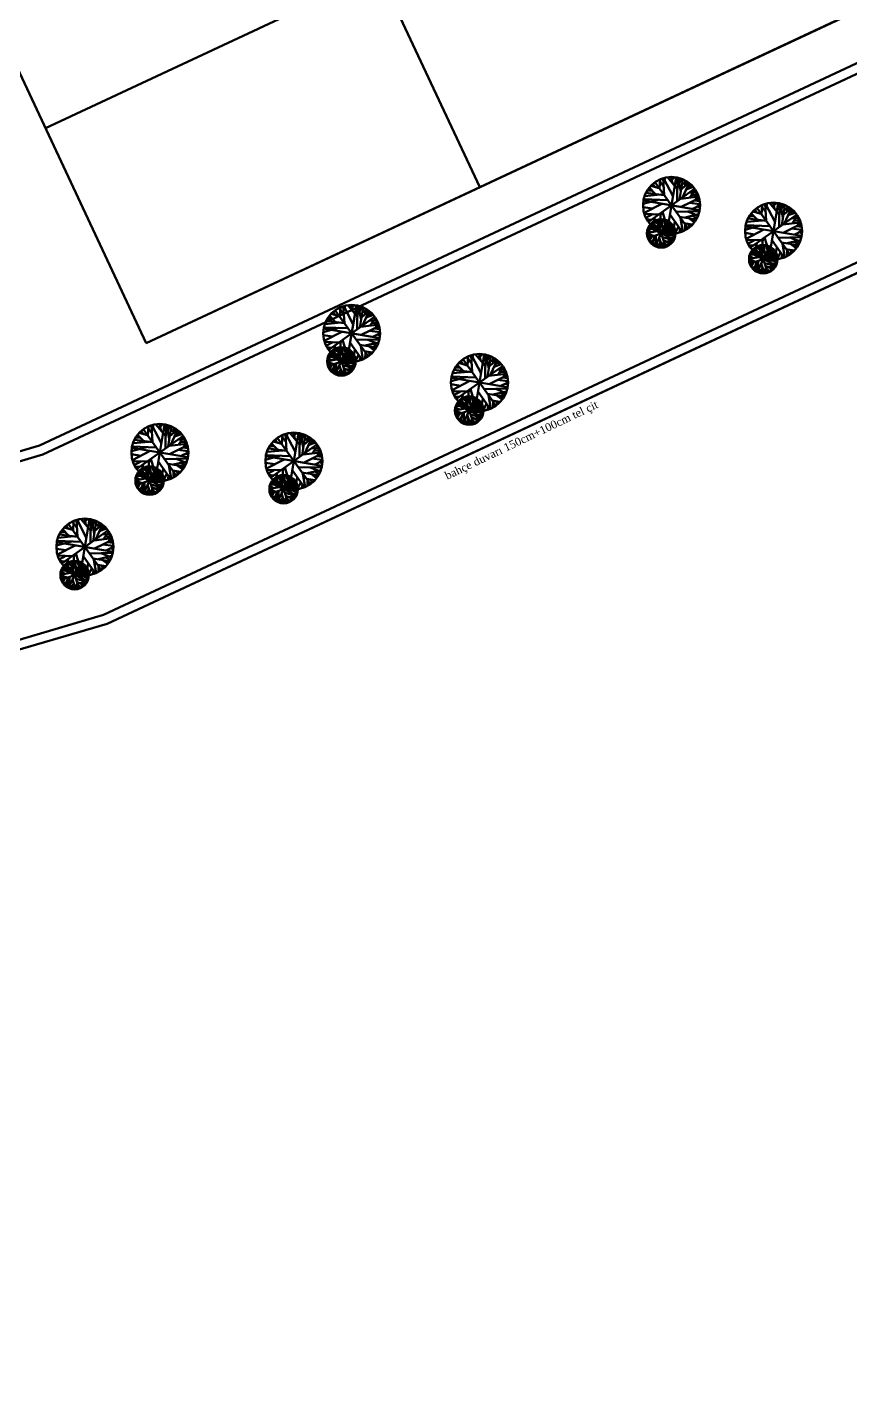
# Model space of a CAD drawing. Header units: millimetres. Extents: x 2046 to 14753, y 2361 to 29276.
# Drawn here: x 7225 to 7658, y 26525 to 27235 of the extents above; entities that cross this region are included whole.
import ezdxf

# ---------------------------------------------------------------- set-up
doc = ezdxf.new("R2010")
doc.units = ezdxf.units.MM
doc.layers.add('A.O. DUVAR', color=7, linetype='Continuous', lineweight=50)
doc.styles.add('A.O. MALZEME', font='times.ttf', dxfattribs={"height": 10})

msp = doc.modelspace()

# ---------------------------------------------------------------- linework, layer by layer
at = {"layer": 'A.O. DUVAR'}
for p, q in [((7231.272, 27014.647), (8860.199, 27777.041)), ((7233.049, 27009.959), (8861.574, 27772.164)), ((8886.334, 27684.383), (7265.051, 26925.567)), ((7266.829, 26920.878), (8887.71, 27679.506)), ((8887.71, 27679.506), (7266.829, 26920.878)), ((7263.659, 27576.779), (7462.933, 27150.676)), ((7263.659, 27576.779), (7462.933, 27150.676)), ((7287.452, 27068.545), (7075.501, 27521.398)), ((7234.464, 27181.758), (7959.03, 27520.88)), ((7287.452, 27068.545), (8012.018, 27407.666)), ((7462.933, 27150.676), (7649.735, 27238.105)), ((7554.93, 27150.892), (7554.025, 27152.417)), ((7555.196, 27153.222), (7572.439, 27129.048)), ((7559.689, 27151.069), (7557.101, 27154.533)), ((7557.562, 27149.823), (7557.904, 27154.799)), ((7559.995, 27146.498), (7559.432, 27155.401)), ((7559.556, 27153.207), (7560.409, 27155.638)), ((7564.614, 27145.84), (7559.668, 27155.476)), ((7561.342, 27126.344), (7566.292, 27155.927)), ((7566.841, 27149.815), (7561.751, 27155.929)), ((7564.274, 27152.875), (7563.639, 27156.013)), ((7563.937, 27154.591), (7565.326, 27155.96)), ((7566.716, 27143.2), (7566.898, 27155.754)), ((7568.757, 27148.464), (7567.236, 27155.64)), ((7567.564, 27153.869), (7568.553, 27155.248)), ((7567.871, 27152.502), (7569.065, 27155.105)), ((7568.092, 27144.228), (7569.809, 27154.752)), ((7568.924, 27149.466), (7572.825, 27153.046)), ((7569.38, 27152.192), (7572.23, 27153.489)), ((7569.565, 27145.297), (7573.033, 27152.954)), ((7570.999, 27151.464), (7571.046, 27154.145)), ((7462.933, 27150.676), (7287.452, 27068.545)), ((7558.076, 27146.762), (7549.693, 27145.992)), ((7559.952, 27146.506), (7550.391, 27147.762)), ((7553.491, 27148.96), (7551.029, 27148.914)), ((7551.73, 27132.514), (7575.904, 27149.757)), ((7555.159, 27147.193), (7552.09, 27150.452)), ((7557.348, 27150.145), (7552.961, 27151.393)), ((7578.066, 27145.705), (7568.635, 27144.538)), ((7578.302, 27144.98), (7568.814, 27140.275)), ((7571.463, 27149.441), (7575.261, 27150.808)), ((7572.105, 27150.878), (7574.384, 27151.698)), ((7573.15, 27147.787), (7577.143, 27147.919)), ((7573.608, 27145.193), (7576.349, 27149.31)), ((7574.616, 27146.683), (7577.763, 27146.557)), ((7576.02, 27147.878), (7576.87, 27148.422)), ((7576.255, 27143.949), (7577.282, 27145.551)), ((7576.529, 27146.649), (7577.406, 27147.36)), ((7556.854, 27143.992), (7548.864, 27141.84)), ((7553.768, 27139.418), (7548.898, 27140.176)), ((7578.609, 27138.66), (7549.026, 27143.61)), ((7561.904, 27143.777), (7549.23, 27144.296)), ((7549.369, 27137.123), (7558.649, 27141.919)), ((7562.667, 27126.203), (7559.054, 27137.675)), ((7578.425, 27137.981), (7566.281, 27137.667)), ((7577.754, 27135.576), (7572.37, 27137.793)), ((7578.745, 27141.759), (7573.291, 27142.5)), ((7574.987, 27139.299), (7578.782, 27141.181)), ((7578.649, 27143.32), (7575.722, 27143.695)), ((7578.741, 27139.872), (7577.47, 27140.543)), ((7577.554, 27143.446), (7578.407, 27144.276)), ((7611.028, 27136.571), (7606.641, 27137.82)), ((7608.61, 27137.319), (7607.705, 27138.843)), ((7608.875, 27139.648), (7626.119, 27115.475)), ((7613.369, 27137.495), (7610.781, 27140.96)), ((7611.242, 27136.249), (7611.584, 27141.226)), ((7613.675, 27132.925), (7613.112, 27141.828)), ((7613.236, 27139.634), (7614.089, 27142.065)), ((7618.294, 27132.267), (7613.348, 27141.903)), ((7615.022, 27112.77), (7619.972, 27142.353)), ((7620.521, 27136.241), (7615.431, 27142.355)), ((7617.954, 27139.302), (7617.319, 27142.44)), ((7617.617, 27141.017), (7619.006, 27142.386)), ((7620.396, 27129.627), (7620.578, 27142.18)), ((7622.437, 27134.891), (7620.916, 27142.067)), ((7621.244, 27140.296), (7622.233, 27141.675)), ((7621.551, 27138.929), (7622.745, 27141.532)), ((7621.772, 27130.655), (7623.489, 27141.179)), ((7622.604, 27135.893), (7626.505, 27139.473)), ((7623.06, 27138.619), (7625.91, 27139.915)), ((7623.245, 27131.724), (7626.713, 27139.381)), ((7624.679, 27137.891), (7624.726, 27140.571)), ((7625.785, 27137.305), (7628.064, 27138.125)), ((7557.091, 27136.345), (7549.545, 27136.578)), ((7553.848, 27136.43), (7550.314, 27134.505)), ((7553.138, 27133.517), (7550.776, 27133.798)), ((7556.456, 27129.846), (7552.326, 27130.66)), ((7557.32, 27129.458), (7552.911, 27131.41)), ((7554.39, 27131.935), (7552.986, 27130.74)), ((7554.567, 27131.547), (7553.38, 27131.872)), ((7553.915, 27129.898), (7555.101, 27134.848)), ((7555.118, 27130.464), (7554.106, 27132.461)), ((7556.585, 27131.571), (7554.657, 27132.789)), ((7555.14, 27119.591), (7561.691, 27133.081)), ((7557.642, 27131.105), (7555.295, 27128.809)), ((7555.53, 27132.271), (7555.312, 27133.13)), ((7555.987, 27133.35), (7560.844, 27119.321)), ((7556.642, 27131.386), (7557.508, 27133.725)), ((7557.838, 27131.683), (7557.086, 27133.71)), ((7557.339, 27129.448), (7558.327, 27133.798)), ((7558.161, 27137.139), (7557.412, 27127.597)), ((7557.847, 27133.13), (7560.019, 27126.646)), ((7558.076, 27132.728), (7558.829, 27133.773)), ((7559.462, 27128.48), (7558.45, 27133.8)), ((7561.091, 27130.072), (7559.513, 27133.723)), ((7560.097, 27126.917), (7561.957, 27132.913)), ((7560.292, 27131.902), (7560.431, 27133.497)), ((7560.373, 27132.773), (7561.232, 27133.233)), ((7560.903, 27127.216), (7563.212, 27132.021)), ((7561.76, 27127.521), (7564.504, 27130.703)), ((7561.82, 27129.154), (7562.103, 27132.81)), ((7561.965, 27131.216), (7562.905, 27132.295)), ((7562.011, 27131.914), (7562.68, 27132.436)), ((7562.041, 27129.61), (7564.418, 27130.777)), ((7562.645, 27130.854), (7564.195, 27131.073)), ((7569.401, 27127.25), (7563.038, 27136.151)), ((7563.318, 27130.276), (7563.72, 27131.555)), ((7565.539, 27132.701), (7564.484, 27126.128)), ((7576.768, 27133.682), (7568.088, 27135.134)), ((7569.776, 27127.359), (7568.584, 27134.365)), ((7574.756, 27130.987), (7570.546, 27131.691)), ((7570.918, 27134.718), (7578.024, 27136.389)), ((7571.001, 27128.012), (7571.042, 27130.922)), ((7573.534, 27129.819), (7572.446, 27131.316)), ((7575.804, 27132.184), (7572.862, 27134.335)), ((7576.315, 27132.842), (7574.719, 27133.967)), ((7577.15, 27134.362), (7574.806, 27135.554)), ((7615.584, 27130.203), (7602.91, 27130.722)), ((7611.756, 27133.189), (7603.372, 27132.418)), ((7613.631, 27132.932), (7604.07, 27134.189)), ((7607.171, 27135.386), (7604.709, 27135.34)), ((7605.41, 27118.94), (7629.584, 27136.183)), ((7608.838, 27133.62), (7605.77, 27136.879)), ((7631.746, 27132.132), (7622.315, 27130.964)), ((7631.982, 27131.406), (7622.494, 27126.702)), ((7625.143, 27135.868), (7628.941, 27137.235)), ((7626.829, 27134.213), (7630.823, 27134.346)), ((7627.288, 27131.62), (7630.029, 27135.737)), ((7628.296, 27133.11), (7631.442, 27132.984)), ((7629.7, 27134.305), (7630.55, 27134.849)), ((7629.935, 27130.376), (7630.962, 27131.977)), ((7630.209, 27133.076), (7631.086, 27133.787)), ((7631.234, 27129.872), (7632.087, 27130.702)), ((7550.919, 27126.451), (7556.047, 27127.441)), ((7554.513, 27124.988), (7550.926, 27126.165)), ((7552.97, 27125.487), (7551.002, 27125.062)), ((7553.353, 27126.931), (7551.124, 27127.982)), ((7552.217, 27124.19), (7551.124, 27124.658)), ((7555.479, 27128.689), (7551.343, 27128.785)), ((7551.401, 27123.907), (7565.43, 27128.764)), ((7565.161, 27123.06), (7551.67, 27129.612)), ((7557.871, 27127.873), (7551.865, 27129.911)), ((7552.079, 27122.344), (7553.347, 27124.551)), ((7555.138, 27125.217), (7553.432, 27120.747)), ((7555.755, 27119.336), (7555.642, 27125.349)), ((7557.509, 27129.24), (7555.822, 27128.492)), ((7559.133, 27118.887), (7557.338, 27124.055)), ((7559.269, 27128.831), (7558.243, 27127.229)), ((7564.976, 27122.76), (7559.107, 27124.325)), ((7561.691, 27129.169), (7560.453, 27126.573)), ((7565.906, 27126.134), (7560.691, 27125.218)), ((7560.953, 27127.691), (7561.703, 27126.307)), ((7565.895, 27126.516), (7561.207, 27127.288)), ((7566.731, 27126.495), (7561.97, 27130.038)), ((7564.315, 27121.701), (7562.046, 27123.525)), ((7565.663, 27124.527), (7563.152, 27125.653)), ((7563.256, 27129.24), (7565.27, 27129.359)), ((7564.642, 27127.074), (7563.327, 27126.15)), ((7563.514, 27123.878), (7565.6, 27124.245)), ((7563.685, 27126.9), (7565.581, 27128.487)), ((7563.767, 27129.839), (7564.975, 27129.91)), ((7563.831, 27128.208), (7565.765, 27127.708)), ((7564.378, 27127.472), (7565.87, 27126.967)), ((7565.838, 27125.289), (7564.487, 27125.883)), ((7564.779, 27125.929), (7565.497, 27126.552)), ((7565.395, 27123.623), (7564.88, 27124.124)), ((7565.221, 27127.847), (7565.705, 27127.988)), ((7565.291, 27127.186), (7565.812, 27127.403)), ((7565.331, 27125.504), (7565.857, 27125.782)), ((7567.516, 27129.853), (7565.528, 27126.239)), ((7568.415, 27128.559), (7568.074, 27126.785)), ((7571.884, 27128.493), (7571.029, 27128.979)), ((7573.131, 27130.344), (7573.103, 27129.376)), ((7610.534, 27130.419), (7602.544, 27128.267)), ((7607.448, 27125.845), (7602.578, 27126.602)), ((7632.289, 27125.087), (7602.705, 27130.037)), ((7603.048, 27123.549), (7612.328, 27128.346)), ((7611.841, 27123.565), (7611.092, 27114.024)), ((7616.347, 27112.629), (7612.734, 27124.102)), ((7632.104, 27124.407), (7619.961, 27124.094)), ((7631.434, 27122.002), (7626.05, 27124.219)), ((7632.424, 27128.186), (7626.971, 27128.927)), ((7628.666, 27125.726), (7632.462, 27127.608)), ((7632.329, 27129.747), (7629.402, 27130.122)), ((7632.421, 27126.299), (7631.15, 27126.969)), ((7552.595, 27123.254), (7551.752, 27122.879)), ((7554.037, 27122.397), (7552.587, 27121.627)), ((7553.71, 27121.521), (7552.795, 27121.401)), ((7554.497, 27121.076), (7553.778, 27120.453)), ((7554.421, 27123.339), (7554.548, 27119.922)), ((7555.706, 27120.896), (7554.746, 27119.826)), ((7555.143, 27120.292), (7555.307, 27119.522)), ((7557.746, 27118.902), (7555.962, 27121.274)), ((7556.825, 27119.475), (7556.064, 27119.217)), ((7558.05, 27122.047), (7556.616, 27119.043)), ((7558.597, 27120.402), (7557.133, 27118.949)), ((7558.845, 27119.654), (7558.431, 27118.852)), ((7559.328, 27118.886), (7559.746, 27122.415)), ((7563.575, 27120.932), (7559.616, 27122.854)), ((7560.008, 27119.027), (7560.438, 27120.417)), ((7560.5, 27119.133), (7560.158, 27119.487)), ((7562.229, 27119.924), (7560.309, 27120.856)), ((7560.915, 27122.255), (7564.56, 27122.053)), ((7561.478, 27119.536), (7561.168, 27120.408)), ((7561.359, 27119.844), (7561.209, 27119.384)), ((7562.901, 27120.35), (7561.794, 27121.797)), ((7563.239, 27120.593), (7562.632, 27121.358)), ((7563.854, 27121.204), (7562.898, 27122.107)), ((7610.771, 27122.772), (7603.225, 27123.005)), ((7607.528, 27122.857), (7603.994, 27120.931)), ((7606.818, 27119.944), (7604.455, 27120.225)), ((7611.551, 27114.299), (7605.545, 27116.338)), ((7610.136, 27116.272), (7606.006, 27117.086)), ((7610.999, 27115.884), (7606.591, 27117.837)), ((7608.07, 27118.362), (7606.665, 27117.167)), ((7608.247, 27117.973), (7607.06, 27118.299)), ((7607.595, 27116.325), (7608.78, 27121.274)), ((7608.798, 27116.891), (7607.786, 27118.887)), ((7610.264, 27117.997), (7608.337, 27119.216)), ((7608.819, 27106.017), (7615.371, 27119.508)), ((7611.322, 27117.531), (7608.975, 27115.236)), ((7609.21, 27118.697), (7608.991, 27119.556)), ((7609.667, 27119.777), (7614.524, 27105.748)), ((7610.322, 27117.813), (7611.188, 27120.151)), ((7611.518, 27118.11), (7610.766, 27120.137)), ((7611.019, 27115.875), (7612.007, 27120.224)), ((7611.527, 27119.556), (7613.699, 27113.072)), ((7611.756, 27119.154), (7612.508, 27120.2)), ((7613.142, 27114.906), (7612.13, 27120.227)), ((7614.771, 27116.498), (7613.193, 27120.15)), ((7613.777, 27113.344), (7615.637, 27119.339)), ((7613.972, 27118.329), (7614.111, 27119.924)), ((7614.053, 27119.199), (7614.912, 27119.66)), ((7614.583, 27113.642), (7616.892, 27118.447)), ((7615.44, 27113.947), (7618.184, 27117.13)), ((7615.499, 27115.58), (7615.783, 27119.237)), ((7615.645, 27117.642), (7616.585, 27118.722)), ((7620.411, 27112.922), (7615.65, 27116.464)), ((7615.691, 27118.341), (7616.36, 27118.863)), ((7615.721, 27116.037), (7618.098, 27117.203)), ((7616.325, 27117.28), (7617.875, 27117.5)), ((7623.081, 27113.676), (7616.717, 27122.577)), ((7616.998, 27116.702), (7617.399, 27117.982)), ((7617.446, 27116.265), (7618.655, 27116.337)), ((7619.219, 27119.127), (7618.163, 27112.554)), ((7621.196, 27116.28), (7619.208, 27112.666)), ((7630.448, 27120.108), (7621.768, 27121.561)), ((7623.456, 27113.785), (7622.263, 27120.791)), ((7628.436, 27117.413), (7624.225, 27118.118)), ((7624.598, 27121.144), (7631.704, 27122.815)), ((7624.681, 27114.438), (7624.721, 27117.349)), ((7627.214, 27116.245), (7626.126, 27117.743)), ((7629.484, 27118.611), (7626.542, 27120.762)), ((7626.811, 27116.77), (7626.783, 27115.802)), ((7629.995, 27119.269), (7628.399, 27120.394)), ((7630.83, 27120.788), (7628.486, 27121.981)), ((7604.598, 27112.878), (7609.727, 27113.868)), ((7608.193, 27111.414), (7604.606, 27112.592)), ((7606.649, 27111.913), (7604.682, 27111.489)), ((7607.033, 27113.358), (7604.804, 27114.409)), ((7605.897, 27110.616), (7604.804, 27111.085)), ((7609.159, 27115.116), (7605.023, 27115.212)), ((7605.08, 27110.334), (7619.11, 27115.191)), ((7618.84, 27109.486), (7605.35, 27116.038)), ((7606.274, 27109.681), (7605.432, 27109.306)), ((7605.759, 27108.771), (7607.027, 27110.977)), ((7608.818, 27111.644), (7607.111, 27107.173)), ((7608.101, 27109.766), (7608.228, 27106.349)), ((7609.435, 27105.762), (7609.322, 27111.775)), ((7611.188, 27115.666), (7609.502, 27114.919)), ((7612.813, 27105.314), (7611.018, 27110.482)), ((7612.949, 27115.257), (7611.923, 27113.656)), ((7618.656, 27109.187), (7612.787, 27110.751)), ((7617.255, 27107.359), (7613.296, 27109.281)), ((7615.371, 27115.596), (7614.133, 27113)), ((7619.586, 27112.561), (7614.371, 27111.644)), ((7614.633, 27114.117), (7615.383, 27112.734)), ((7619.575, 27112.942), (7614.887, 27113.714)), ((7617.995, 27108.128), (7615.725, 27109.951)), ((7619.343, 27110.954), (7616.832, 27112.079)), ((7616.936, 27115.667), (7618.95, 27115.786)), ((7618.322, 27113.5), (7617.007, 27112.576)), ((7617.193, 27110.305), (7619.279, 27110.671)), ((7617.364, 27113.326), (7619.261, 27114.914)), ((7617.511, 27114.635), (7619.445, 27114.135)), ((7618.058, 27113.899), (7619.55, 27113.394)), ((7619.518, 27111.716), (7618.167, 27112.309)), ((7618.459, 27112.356), (7619.177, 27112.979)), ((7619.075, 27110.049), (7618.56, 27110.55)), ((7618.901, 27114.273), (7619.385, 27114.414)), ((7618.971, 27113.612), (7619.492, 27113.829)), ((7619.011, 27111.931), (7619.537, 27112.208)), ((7622.095, 27114.985), (7621.754, 27113.212)), ((7625.564, 27114.92), (7624.709, 27115.406)), ((7607.717, 27108.823), (7606.267, 27108.054)), ((7607.39, 27107.947), (7606.475, 27107.827)), ((7608.176, 27107.503), (7607.458, 27106.879)), ((7609.386, 27107.323), (7608.426, 27106.253)), ((7608.823, 27106.718), (7608.987, 27105.949)), ((7611.426, 27105.329), (7609.642, 27107.7)), ((7610.505, 27105.901), (7609.744, 27105.644)), ((7611.73, 27108.474), (7610.296, 27105.47)), ((7612.276, 27106.829), (7610.813, 27105.376)), ((7612.525, 27106.081), (7612.111, 27105.278)), ((7613.008, 27105.313), (7613.425, 27108.842)), ((7613.688, 27105.453), (7614.118, 27106.843)), ((7614.18, 27105.559), (7613.838, 27105.913)), ((7615.909, 27106.35), (7613.989, 27107.282)), ((7614.595, 27108.682), (7618.239, 27108.48)), ((7615.158, 27105.962), (7614.848, 27106.834)), ((7615.039, 27106.271), (7614.889, 27105.811)), ((7616.581, 27106.776), (7615.473, 27108.224)), ((7616.919, 27107.02), (7616.312, 27107.785)), ((7617.534, 27107.631), (7616.578, 27108.534)), ((7391.717, 27079.096), (7391.155, 27087.999)), ((7391.278, 27085.805), (7392.131, 27088.236)), ((7396.337, 27078.438), (7391.39, 27088.074)), ((7393.064, 27058.942), (7398.015, 27088.525)), ((7398.563, 27082.412), (7393.474, 27088.527)), ((7395.997, 27085.473), (7395.362, 27088.611)), ((7395.659, 27087.188), (7397.048, 27088.558)), ((7398.438, 27075.798), (7398.62, 27088.352)), ((7400.479, 27081.062), (7398.958, 27088.238)), ((7385.213, 27081.557), (7382.752, 27081.512)), ((7383.453, 27065.111), (7407.626, 27082.355)), ((7386.881, 27079.791), (7383.812, 27083.05)), ((7389.07, 27082.743), (7384.684, 27083.991)), ((7386.652, 27083.49), (7385.747, 27085.015)), ((7386.918, 27085.82), (7404.161, 27061.646)), ((7391.411, 27083.666), (7388.823, 27087.131)), ((7389.284, 27082.421), (7389.626, 27087.397)), ((7399.286, 27086.467), (7400.276, 27087.846)), ((7399.593, 27085.1), (7400.787, 27087.703)), ((7399.815, 27076.826), (7401.531, 27087.35)), ((7400.647, 27082.064), (7404.547, 27085.644)), ((7401.103, 27084.79), (7403.952, 27086.087)), ((7401.288, 27077.895), (7404.755, 27085.552)), ((7402.721, 27084.062), (7402.768, 27086.742)), ((7403.186, 27082.039), (7406.984, 27083.406)), ((7403.828, 27083.476), (7406.107, 27084.296)), ((7405.33, 27077.791), (7408.072, 27081.908)), ((7407.743, 27080.476), (7408.592, 27081.02)), ((7388.576, 27076.59), (7380.587, 27074.438)), ((7410.331, 27071.258), (7380.748, 27076.208)), ((7393.627, 27076.374), (7380.953, 27076.894)), ((7381.091, 27069.72), (7390.371, 27074.517)), ((7389.798, 27079.36), (7381.415, 27078.589)), ((7391.674, 27079.104), (7382.113, 27080.36)), ((7409.789, 27078.303), (7400.357, 27077.136)), ((7410.024, 27077.577), (7400.537, 27072.873)), ((7404.872, 27080.384), (7408.865, 27080.517)), ((7410.467, 27074.357), (7405.014, 27075.098)), ((7406.338, 27079.281), (7409.485, 27079.155)), ((7406.709, 27071.897), (7410.504, 27073.779)), ((7410.371, 27075.918), (7407.445, 27076.293)), ((7407.978, 27076.547), (7409.004, 27078.149)), ((7408.251, 27079.247), (7409.129, 27079.958)), ((7409.277, 27076.044), (7410.129, 27076.873)), ((7385.491, 27072.016), (7380.62, 27072.774)), ((7388.814, 27068.943), (7381.268, 27069.176)), ((7385.571, 27069.028), (7382.036, 27067.103)), ((7385.638, 27062.496), (7386.823, 27067.446)), ((7389.883, 27069.736), (7389.135, 27060.195)), ((7394.389, 27058.801), (7390.776, 27070.273)), ((7401.123, 27059.848), (7394.76, 27068.749)), ((7410.147, 27070.578), (7398.003, 27070.265)), ((7408.491, 27066.28), (7399.81, 27067.732)), ((7401.498, 27059.956), (7400.306, 27066.963)), ((7402.641, 27067.316), (7409.747, 27068.987)), ((7409.477, 27068.174), (7404.092, 27070.39)), ((7407.526, 27064.782), (7404.584, 27066.933)), ((7408.872, 27066.959), (7406.528, 27068.152)), ((7410.463, 27072.47), (7409.192, 27073.141)), ((7384.86, 27066.115), (7382.498, 27066.396)), ((7382.641, 27059.049), (7387.769, 27060.039)), ((7385.075, 27059.529), (7382.846, 27060.58)), ((7387.201, 27061.287), (7383.065, 27061.383)), ((7383.123, 27056.505), (7397.152, 27061.362)), ((7396.883, 27055.658), (7383.393, 27062.209)), ((7389.593, 27060.471), (7383.588, 27062.509)), ((7388.179, 27062.443), (7384.049, 27063.257)), ((7389.042, 27062.055), (7384.634, 27064.008)), ((7386.113, 27064.533), (7384.708, 27063.338)), ((7386.29, 27064.145), (7385.103, 27064.47)), ((7386.84, 27063.062), (7385.829, 27065.059)), ((7388.307, 27064.168), (7386.379, 27065.387)), ((7386.862, 27052.188), (7393.414, 27065.679)), ((7389.365, 27063.703), (7387.017, 27061.407)), ((7387.253, 27064.869), (7387.034, 27065.727)), ((7389.231, 27061.838), (7387.544, 27061.09)), ((7387.709, 27065.948), (7392.566, 27051.919)), ((7388.364, 27063.984), (7389.231, 27066.323)), ((7389.56, 27064.281), (7388.808, 27066.308)), ((7389.062, 27062.046), (7390.049, 27066.396)), ((7389.57, 27065.728), (7391.742, 27059.244)), ((7389.799, 27065.326), (7390.551, 27066.371)), ((7390.992, 27061.428), (7389.965, 27059.827)), ((7391.184, 27061.078), (7390.173, 27066.398)), ((7392.814, 27062.67), (7391.236, 27066.321)), ((7391.82, 27059.515), (7393.68, 27065.51)), ((7392.015, 27064.5), (7392.153, 27066.095)), ((7392.095, 27065.371), (7392.955, 27065.831)), ((7393.413, 27061.767), (7392.176, 27059.171)), ((7392.625, 27059.814), (7394.934, 27064.619)), ((7392.675, 27060.289), (7393.425, 27058.905)), ((7397.618, 27059.114), (7392.929, 27059.885)), ((7393.483, 27060.118), (7396.227, 27063.301)), ((7393.542, 27061.752), (7393.826, 27065.408)), ((7393.687, 27063.813), (7394.627, 27064.893)), ((7398.454, 27059.093), (7393.692, 27062.635)), ((7393.733, 27064.512), (7394.402, 27065.034)), ((7393.764, 27062.208), (7396.14, 27063.375)), ((7394.368, 27063.452), (7395.917, 27063.671)), ((7394.978, 27061.838), (7396.993, 27061.957)), ((7395.041, 27062.874), (7395.442, 27064.153)), ((7396.364, 27059.671), (7395.05, 27058.747)), ((7395.407, 27059.497), (7397.303, 27061.085)), ((7395.489, 27062.437), (7396.698, 27062.508)), ((7395.553, 27060.806), (7397.487, 27060.306)), ((7396.101, 27060.07), (7397.592, 27059.565)), ((7397.261, 27065.299), (7396.206, 27058.726)), ((7396.943, 27060.445), (7397.428, 27060.586)), ((7397.013, 27059.783), (7397.535, 27060.001)), ((7399.239, 27062.451), (7397.251, 27058.837)), ((7400.138, 27061.157), (7399.796, 27059.383)), ((7406.478, 27063.585), (7402.268, 27064.289)), ((7402.723, 27060.609), (7402.764, 27063.52)), ((7403.607, 27061.091), (7402.751, 27061.577)), ((7405.256, 27062.416), (7404.168, 27063.914)), ((7404.853, 27062.941), (7404.825, 27061.974)), ((7408.038, 27065.44), (7406.441, 27066.565)), ((7454.18, 27059.965), (7471.423, 27035.792)), ((7458.673, 27057.812), (7456.085, 27061.277)), ((7456.546, 27056.566), (7456.888, 27061.543)), ((7458.979, 27053.242), (7458.416, 27062.145)), ((7458.54, 27059.951), (7459.393, 27062.382)), ((7463.598, 27052.583), (7458.652, 27062.22)), ((7460.326, 27033.087), (7465.276, 27062.67)), ((7465.825, 27056.558), (7460.735, 27062.672)), ((7463.259, 27059.619), (7462.624, 27062.757)), ((7462.921, 27061.334), (7464.31, 27062.703)), ((7465.7, 27049.944), (7465.882, 27062.497)), ((7467.741, 27055.208), (7466.22, 27062.384)), ((7466.548, 27060.613), (7467.537, 27061.992)), ((7466.855, 27059.246), (7468.049, 27061.849)), ((7467.077, 27050.972), (7468.793, 27061.495)), ((7467.908, 27056.209), (7471.809, 27059.79)), ((7468.365, 27058.936), (7471.214, 27060.232)), ((7468.549, 27052.041), (7472.017, 27059.698)), ((7469.983, 27058.208), (7470.03, 27060.888)), ((7386.235, 27057.586), (7382.649, 27058.763)), ((7384.692, 27058.084), (7382.725, 27057.66)), ((7383.94, 27056.788), (7382.846, 27057.256)), ((7384.317, 27055.852), (7383.475, 27055.477)), ((7383.802, 27054.942), (7385.069, 27057.149)), ((7385.76, 27054.995), (7384.31, 27054.225)), ((7385.432, 27054.119), (7384.518, 27053.998)), ((7386.86, 27057.815), (7385.154, 27053.345)), ((7386.219, 27053.674), (7385.501, 27053.051)), ((7386.144, 27055.937), (7386.27, 27052.52)), ((7387.428, 27053.494), (7386.468, 27052.424)), ((7386.865, 27052.89), (7387.03, 27052.12)), ((7387.477, 27051.934), (7387.365, 27057.947)), ((7389.468, 27051.5), (7387.685, 27053.871)), ((7389.773, 27054.645), (7388.338, 27051.641)), ((7390.319, 27053), (7388.855, 27051.547)), ((7390.855, 27051.485), (7389.06, 27056.653)), ((7396.699, 27055.358), (7390.83, 27056.922)), ((7391.051, 27051.484), (7391.468, 27055.013)), ((7395.297, 27053.53), (7391.339, 27055.452)), ((7391.73, 27051.625), (7392.161, 27053.015)), ((7393.951, 27052.521), (7392.032, 27053.454)), ((7397.628, 27058.732), (7392.413, 27057.815)), ((7392.638, 27054.853), (7396.282, 27054.651)), ((7393.2, 27052.134), (7392.89, 27053.005)), ((7393.081, 27052.442), (7392.931, 27051.982)), ((7394.623, 27052.948), (7393.516, 27054.395)), ((7396.038, 27054.299), (7393.768, 27056.123)), ((7394.962, 27053.191), (7394.355, 27053.956)), ((7395.576, 27053.802), (7394.621, 27054.705)), ((7397.386, 27057.125), (7394.875, 27058.251)), ((7395.236, 27056.476), (7397.322, 27056.843)), ((7397.56, 27057.887), (7396.209, 27058.48)), ((7396.501, 27058.527), (7397.22, 27059.15)), ((7397.118, 27056.221), (7396.603, 27056.722)), ((7397.053, 27058.102), (7397.579, 27058.38)), ((7457.06, 27053.506), (7448.677, 27052.735)), ((7458.936, 27053.249), (7449.375, 27054.506)), ((7452.475, 27055.703), (7450.014, 27055.657)), ((7450.715, 27039.257), (7474.888, 27056.5)), ((7454.143, 27053.937), (7451.074, 27057.196)), ((7456.332, 27056.888), (7451.945, 27058.137)), ((7453.914, 27057.636), (7453.009, 27059.16)), ((7477.05, 27052.449), (7467.619, 27051.281)), ((7470.447, 27056.185), (7474.246, 27057.551)), ((7471.089, 27057.622), (7473.368, 27058.442)), ((7472.134, 27054.53), (7476.127, 27054.663)), ((7472.592, 27051.937), (7475.333, 27056.054)), ((7473.6, 27053.427), (7476.747, 27053.301)), ((7475.005, 27054.622), (7475.854, 27055.166)), ((7475.513, 27053.393), (7476.39, 27054.104)), ((7388.548, 27052.073), (7387.787, 27051.815)), ((7390.567, 27052.252), (7390.153, 27051.45)), ((7392.222, 27051.731), (7391.88, 27052.085)), ((7455.838, 27050.736), (7447.848, 27048.584)), ((7452.752, 27046.161), (7447.882, 27046.919)), ((7477.593, 27045.404), (7448.01, 27050.354)), ((7460.888, 27050.52), (7448.215, 27051.039)), ((7448.353, 27043.866), (7457.633, 27048.662)), ((7477.286, 27051.723), (7467.798, 27047.019)), ((7477.729, 27048.503), (7472.275, 27049.244)), ((7473.971, 27046.043), (7477.766, 27047.925)), ((7477.633, 27050.063), (7474.706, 27050.439)), ((7475.24, 27050.693), (7476.266, 27052.294)), ((7477.725, 27046.616), (7476.454, 27047.286)), ((7476.538, 27050.189), (7477.391, 27051.019)), ((7456.075, 27043.089), (7448.529, 27043.322)), ((7452.833, 27043.174), (7449.298, 27041.248)), ((7452.122, 27040.261), (7449.76, 27040.542)), ((7453.374, 27038.679), (7451.97, 27037.484)), ((7453.551, 27038.29), (7452.364, 27038.616)), ((7452.9, 27036.642), (7454.085, 27041.591)), ((7454.102, 27037.208), (7453.09, 27039.204)), ((7455.569, 27038.314), (7453.641, 27039.532)), ((7454.124, 27026.334), (7460.675, 27039.824)), ((7454.515, 27039.014), (7454.296, 27039.873)), ((7454.971, 27040.094), (7459.828, 27026.064)), ((7455.626, 27038.13), (7456.493, 27040.468)), ((7456.822, 27038.427), (7456.07, 27040.454)), ((7456.324, 27036.191), (7457.311, 27040.541)), ((7457.145, 27043.882), (7456.396, 27034.341)), ((7456.831, 27039.873), (7459.003, 27033.389)), ((7457.06, 27039.471), (7457.813, 27040.517)), ((7458.446, 27035.223), (7457.434, 27040.544)), ((7461.651, 27032.946), (7458.038, 27044.419)), ((7460.075, 27036.815), (7458.498, 27040.467)), ((7459.081, 27033.66), (7460.941, 27039.656)), ((7459.277, 27038.646), (7459.415, 27040.24)), ((7459.357, 27039.516), (7460.217, 27039.977)), ((7459.887, 27033.959), (7462.196, 27038.764)), ((7460.804, 27035.897), (7461.087, 27039.554)), ((7460.949, 27037.959), (7461.889, 27039.039)), ((7460.995, 27038.658), (7461.664, 27039.18)), ((7468.385, 27033.993), (7462.022, 27042.894)), ((7462.303, 27037.019), (7462.704, 27038.298)), ((7464.523, 27039.444), (7463.468, 27032.871)), ((7477.409, 27044.724), (7465.265, 27044.411)), ((7475.752, 27040.425), (7467.072, 27041.878)), ((7468.76, 27034.102), (7467.568, 27041.108)), ((7473.74, 27037.73), (7469.53, 27038.435)), ((7469.902, 27041.461), (7477.008, 27043.132)), ((7476.739, 27042.319), (7471.354, 27044.536)), ((7474.788, 27038.928), (7471.846, 27041.079)), ((7475.3, 27039.586), (7473.703, 27040.711)), ((7476.134, 27041.105), (7473.79, 27042.298)), ((7449.903, 27033.195), (7455.031, 27034.185)), ((7453.497, 27031.731), (7449.911, 27032.909)), ((7451.954, 27032.23), (7449.986, 27031.806)), ((7452.337, 27033.675), (7450.108, 27034.726)), ((7451.202, 27030.933), (7450.108, 27031.402)), ((7454.463, 27035.433), (7450.327, 27035.529)), ((7450.385, 27030.651), (7464.414, 27035.508)), ((7464.145, 27029.803), (7450.654, 27036.355)), ((7456.855, 27034.616), (7450.849, 27036.655)), ((7451.063, 27029.088), (7452.331, 27031.294)), ((7455.44, 27036.589), (7451.31, 27037.403)), ((7456.304, 27036.201), (7451.895, 27038.154)), ((7454.122, 27031.961), (7452.416, 27027.49)), ((7456.626, 27037.848), (7454.279, 27035.553)), ((7454.739, 27026.079), (7454.626, 27032.092)), ((7456.493, 27035.983), (7454.806, 27035.236)), ((7458.254, 27035.574), (7457.227, 27033.973)), ((7460.675, 27035.913), (7459.437, 27033.317)), ((7464.89, 27032.878), (7459.675, 27031.961)), ((7459.937, 27034.434), (7460.687, 27033.051)), ((7464.879, 27033.259), (7460.191, 27034.031)), ((7460.744, 27034.264), (7463.489, 27037.447)), ((7465.715, 27033.239), (7460.954, 27036.781)), ((7461.025, 27036.354), (7463.402, 27037.52)), ((7461.629, 27037.597), (7463.179, 27037.817)), ((7464.648, 27031.271), (7462.137, 27032.396)), ((7462.24, 27035.984), (7464.255, 27036.103)), ((7463.626, 27033.817), (7462.311, 27032.893)), ((7462.669, 27033.643), (7464.565, 27035.231)), ((7462.751, 27036.582), (7463.96, 27036.654)), ((7462.815, 27034.952), (7464.749, 27034.451)), ((7463.362, 27034.215), (7464.854, 27033.711)), ((7464.822, 27032.033), (7463.471, 27032.626)), ((7463.763, 27032.673), (7464.481, 27033.296)), ((7464.205, 27034.59), (7464.689, 27034.731)), ((7464.275, 27033.929), (7464.796, 27034.146)), ((7464.315, 27032.248), (7464.841, 27032.525)), ((7466.5, 27036.597), (7464.513, 27032.982)), ((7467.399, 27035.302), (7467.058, 27033.529)), ((7469.985, 27034.755), (7470.026, 27037.665)), ((7470.869, 27035.236), (7470.013, 27035.723)), ((7472.518, 27036.562), (7471.43, 27038.06)), ((7472.115, 27037.087), (7472.087, 27036.119)), ((7290.519, 27020.97), (7287.931, 27024.434)), ((7288.392, 27019.724), (7288.734, 27024.7)), ((7290.825, 27016.4), (7290.262, 27025.303)), ((7290.386, 27023.108), (7291.239, 27025.54)), ((7295.444, 27015.741), (7290.498, 27025.378)), ((7292.172, 26996.245), (7297.122, 27025.828)), ((7297.671, 27019.716), (7292.581, 27025.83)), ((7295.104, 27022.776), (7294.469, 27025.914)), ((7294.767, 27024.492), (7296.156, 27025.861)), ((7297.546, 27013.101), (7297.728, 27025.655)), ((7299.587, 27018.366), (7298.066, 27025.541)), ((7298.394, 27023.77), (7299.383, 27025.149)), ((7298.701, 27022.403), (7299.895, 27025.006)), ((7298.922, 27014.129), (7300.639, 27024.653)), ((7301.829, 27021.365), (7301.876, 27024.046)), ((7451.579, 27029.998), (7450.736, 27029.623)), ((7453.021, 27029.14), (7451.571, 27028.371)), ((7452.694, 27028.264), (7451.779, 27028.144)), ((7453.481, 27027.82), (7452.762, 27027.196)), ((7453.406, 27030.082), (7453.532, 27026.666)), ((7454.69, 27027.64), (7453.73, 27026.57)), ((7454.127, 27027.035), (7454.291, 27026.266)), ((7456.73, 27025.646), (7454.946, 27028.017)), ((7455.809, 27026.218), (7455.048, 27025.961)), ((7457.034, 27028.791), (7455.6, 27025.787)), ((7457.581, 27027.145), (7456.117, 27025.693)), ((7458.117, 27025.631), (7456.322, 27030.799)), ((7457.829, 27026.398), (7457.415, 27025.595)), ((7463.96, 27029.504), (7458.091, 27031.068)), ((7458.312, 27025.63), (7458.73, 27029.159)), ((7462.559, 27027.675), (7458.6, 27029.598)), ((7458.992, 27025.77), (7459.422, 27027.16)), ((7459.484, 27025.876), (7459.142, 27026.23)), ((7461.213, 27026.667), (7459.293, 27027.599)), ((7459.899, 27028.998), (7463.544, 27028.797)), ((7460.462, 27026.279), (7460.152, 27027.151)), ((7460.343, 27026.588), (7460.193, 27026.128)), ((7461.885, 27027.093), (7460.778, 27028.541)), ((7463.299, 27028.445), (7461.03, 27030.268)), ((7462.223, 27027.337), (7461.616, 27028.102)), ((7462.838, 27027.948), (7461.882, 27028.851)), ((7462.498, 27030.622), (7464.584, 27030.988)), ((7464.379, 27030.366), (7463.864, 27030.867)), ((7290.781, 27016.407), (7281.22, 27017.664)), ((7284.321, 27018.861), (7281.859, 27018.815)), ((7282.56, 27002.415), (7306.734, 27019.658)), ((7285.989, 27017.094), (7282.92, 27020.354)), ((7288.178, 27020.046), (7283.791, 27021.295)), ((7285.76, 27020.794), (7284.855, 27022.318)), ((7286.026, 27023.123), (7303.269, 26998.95)), ((7299.754, 27019.367), (7303.655, 27022.947)), ((7300.21, 27022.094), (7303.06, 27023.39)), ((7300.395, 27015.199), (7303.863, 27022.855)), ((7302.293, 27019.343), (7306.091, 27020.709)), ((7302.935, 27020.78), (7305.214, 27021.599)), ((7303.98, 27017.688), (7307.973, 27017.82)), ((7304.438, 27015.094), (7307.179, 27019.211)), ((7306.85, 27017.779), (7307.7, 27018.324)), ((7307.359, 27016.55), (7308.236, 27017.261)), ((7356.255, 27016.269), (7355.35, 27017.793)), ((7356.521, 27018.598), (7373.764, 26994.425)), ((7361.014, 27016.445), (7358.426, 27019.91)), ((7358.887, 27015.199), (7359.229, 27020.176)), ((7361.32, 27011.875), (7360.758, 27020.778)), ((7360.881, 27018.584), (7361.734, 27021.015)), ((7365.94, 27011.217), (7360.993, 27020.853)), ((7362.667, 26991.72), (7367.618, 27021.303)), ((7368.166, 27015.191), (7363.077, 27021.305)), ((7365.6, 27018.252), (7364.965, 27021.39)), ((7365.262, 27019.967), (7366.651, 27021.336)), ((7368.041, 27008.577), (7368.223, 27021.131)), ((7370.082, 27013.841), (7368.561, 27021.017)), ((7368.889, 27019.246), (7369.879, 27020.625)), ((7369.196, 27017.879), (7370.39, 27020.482)), ((7369.418, 27009.605), (7371.134, 27020.129)), ((7370.25, 27014.843), (7374.15, 27018.423)), ((7370.706, 27017.569), (7373.555, 27018.866)), ((7370.891, 27010.674), (7374.358, 27018.331)), ((7372.324, 27016.841), (7372.371, 27019.521)), ((7373.431, 27016.255), (7375.71, 27017.075)), ((5839.016, 26603.512), (7231.272, 27014.647)), ((5843.728, 26599.69), (7233.049, 27009.959)), ((7287.684, 27013.894), (7279.694, 27011.741)), ((7284.598, 27009.319), (7279.728, 27010.077)), ((7309.439, 27008.561), (7279.855, 27013.511)), ((7292.734, 27013.678), (7280.06, 27014.197)), ((7280.199, 27007.024), (7289.479, 27011.82)), ((7288.906, 27016.664), (7280.523, 27015.893)), ((7308.896, 27015.607), (7299.465, 27014.439)), ((7309.132, 27014.881), (7299.644, 27010.176)), ((7309.574, 27011.661), (7304.121, 27012.402)), ((7305.446, 27016.584), (7308.593, 27016.458)), ((7305.817, 27009.201), (7309.612, 27011.082)), ((7309.479, 27013.221), (7306.552, 27013.596)), ((7307.085, 27013.85), (7308.112, 27015.452)), ((7309.571, 27009.774), (7308.3, 27010.444)), ((7308.384, 27013.347), (7309.237, 27014.177)), ((7359.401, 27012.139), (7351.018, 27011.368)), ((7361.277, 27011.882), (7351.716, 27013.139)), ((7354.816, 27014.336), (7352.355, 27014.291)), ((7353.056, 26997.89), (7377.229, 27015.133)), ((7356.484, 27012.57), (7353.415, 27015.829)), ((7358.673, 27015.521), (7354.287, 27016.77)), ((7379.392, 27011.082), (7369.96, 27009.915)), ((7379.627, 27010.356), (7370.14, 27005.652)), ((7372.789, 27014.818), (7376.587, 27016.185)), ((7374.475, 27013.163), (7378.468, 27013.296)), ((7374.933, 27010.57), (7377.675, 27014.687)), ((7375.941, 27012.06), (7379.088, 27011.934)), ((7377.346, 27013.255), (7378.195, 27013.799)), ((7377.581, 27009.326), (7378.607, 27010.927)), ((7377.854, 27012.026), (7378.732, 27012.737)), ((7287.921, 27006.246), (7280.375, 27006.479)), ((7284.678, 27006.331), (7281.144, 27004.406)), ((7283.968, 27003.419), (7281.606, 27003.699)), ((7284.745, 26999.799), (7285.931, 27004.749)), ((7285.969, 26989.492), (7292.521, 27002.982)), ((7286.36, 27002.172), (7286.141, 27003.031)), ((7286.817, 27003.252), (7291.674, 26989.222)), ((7287.472, 27001.287), (7288.338, 27003.626)), ((7288.668, 27001.584), (7287.916, 27003.612)), ((7288.169, 26999.349), (7289.157, 27003.699)), ((7288.991, 27007.04), (7288.242, 26997.498)), ((7288.677, 27003.031), (7290.849, 26996.547)), ((7288.906, 27002.629), (7289.659, 27003.675)), ((7290.292, 26998.381), (7289.28, 27003.702)), ((7293.497, 26996.104), (7289.884, 27007.577)), ((7291.921, 26999.973), (7290.343, 27003.624)), ((7290.927, 26996.818), (7292.787, 27002.814)), ((7291.122, 27001.803), (7291.261, 27003.398)), ((7291.203, 27002.674), (7292.062, 27003.134)), ((7300.231, 26997.151), (7293.868, 27006.052)), ((7309.254, 27007.882), (7297.111, 27007.569)), ((7307.598, 27003.583), (7298.918, 27005.035)), ((7300.606, 26997.26), (7299.414, 27004.266)), ((7301.748, 27004.619), (7308.854, 27006.29)), ((7308.584, 27005.477), (7303.2, 27007.694)), ((7306.634, 27002.085), (7303.692, 27004.237)), ((7307.145, 27002.743), (7305.549, 27003.869)), ((7307.98, 27004.263), (7305.636, 27005.456)), ((7358.179, 27009.369), (7350.19, 27007.217)), ((7355.094, 27004.795), (7350.223, 27005.552)), ((7379.934, 27004.037), (7350.351, 27008.987)), ((7363.23, 27009.153), (7350.556, 27009.672)), ((7350.694, 27002.499), (7359.974, 27007.296)), ((7363.992, 26991.579), (7360.379, 27003.052)), ((7379.75, 27003.357), (7367.606, 27003.044)), ((7379.08, 27000.953), (7373.695, 27003.169)), ((7380.07, 27007.136), (7374.617, 27007.877)), ((7376.312, 27004.676), (7380.107, 27006.558)), ((7379.974, 27008.697), (7377.048, 27009.072)), ((7380.067, 27005.249), (7378.796, 27005.919)), ((7378.88, 27008.822), (7379.732, 27009.652)), ((7281.749, 26996.352), (7286.877, 26997.343)), ((7285.343, 26994.889), (7281.756, 26996.066)), ((7284.183, 26996.832), (7281.954, 26997.883)), ((7286.309, 26998.591), (7282.173, 26998.686)), ((7282.231, 26993.808), (7296.26, 26998.665)), ((7295.991, 26992.961), (7282.5, 26999.513)), ((7288.701, 26997.774), (7282.695, 26999.813)), ((7287.286, 26999.747), (7283.156, 27000.561)), ((7288.15, 26999.359), (7283.741, 27001.312)), ((7285.22, 27001.836), (7283.815, 27000.641)), ((7285.397, 27001.448), (7284.21, 27001.774)), ((7285.948, 27000.365), (7284.936, 27002.362)), ((7287.415, 27001.472), (7285.487, 27002.69)), ((7288.472, 27001.006), (7286.125, 26998.71)), ((7288.338, 26999.141), (7286.652, 26998.393)), ((7290.099, 26998.732), (7289.073, 26997.13)), ((7292.521, 26999.07), (7291.283, 26996.474)), ((7296.736, 26996.036), (7291.521, 26995.119)), ((7291.733, 26997.117), (7294.042, 27001.922)), ((7291.783, 26997.592), (7292.533, 26996.208)), ((7296.725, 26996.417), (7292.037, 26997.189)), ((7292.59, 26997.422), (7295.334, 27000.604)), ((7292.649, 26999.055), (7292.933, 27002.711)), ((7292.795, 27001.117), (7293.735, 27002.197)), ((7297.561, 26996.396), (7292.8, 26999.939)), ((7292.841, 27001.816), (7293.51, 27002.337)), ((7292.871, 26999.512), (7295.248, 27000.678)), ((7293.475, 27000.755), (7295.025, 27000.974)), ((7294.086, 26999.141), (7296.1, 26999.26)), ((7294.148, 27000.177), (7294.549, 27001.456)), ((7295.472, 26996.975), (7294.157, 26996.051)), ((7294.514, 26996.801), (7296.411, 26998.388)), ((7294.597, 26999.74), (7295.805, 26999.811)), ((7294.661, 26998.109), (7296.595, 26997.609)), ((7295.208, 26997.373), (7296.7, 26996.868)), ((7296.369, 27002.602), (7295.314, 26996.029)), ((7296.668, 26995.19), (7295.317, 26995.784)), ((7295.609, 26995.83), (7296.327, 26996.453)), ((7296.051, 26997.748), (7296.535, 26997.889)), ((7296.121, 26997.087), (7296.642, 26997.304)), ((7296.161, 26995.405), (7296.687, 26995.683)), ((7298.346, 26999.754), (7296.358, 26996.14)), ((7299.245, 26998.46), (7298.904, 26996.687)), ((7305.586, 27000.888), (7301.376, 27001.592)), ((7301.831, 26997.913), (7301.871, 27000.823)), ((7302.714, 26998.394), (7301.859, 26998.88)), ((7304.364, 26999.72), (7303.276, 27001.217)), ((7303.961, 27000.245), (7303.933, 26999.277)), ((7358.417, 27001.722), (7350.871, 27001.955)), ((7355.174, 27001.807), (7351.639, 26999.881)), ((7354.463, 26998.894), (7352.101, 26999.175)), ((7357.782, 26995.222), (7353.652, 26996.036)), ((7358.645, 26994.834), (7354.237, 26996.787)), ((7355.716, 26997.312), (7354.311, 26996.117)), ((7355.893, 26996.923), (7354.706, 26997.249)), ((7355.241, 26995.275), (7356.426, 27000.224)), ((7356.443, 26995.841), (7355.432, 26997.837)), ((7357.91, 26996.947), (7355.982, 26998.166)), ((7356.465, 26984.967), (7363.017, 26998.458)), ((7358.968, 26996.482), (7356.62, 26994.186)), ((7356.856, 26997.647), (7356.637, 26998.506)), ((7357.312, 26998.727), (7362.169, 26984.698)), ((7357.967, 26996.763), (7358.834, 26999.101)), ((7359.163, 26997.06), (7358.411, 26999.087)), ((7358.665, 26994.825), (7359.652, 26999.174)), ((7359.486, 27002.515), (7358.738, 26992.974)), ((7359.173, 26998.506), (7361.345, 26992.023)), ((7359.402, 26998.104), (7360.154, 26999.15)), ((7360.787, 26993.856), (7359.776, 26999.177)), ((7362.417, 26995.448), (7360.839, 26999.1)), ((7361.423, 26992.294), (7363.283, 26998.289)), ((7361.618, 26997.279), (7361.756, 26998.874)), ((7361.698, 26998.149), (7362.558, 26998.61)), ((7362.228, 26992.592), (7364.537, 26997.398)), ((7363.086, 26992.897), (7365.83, 26996.08)), ((7363.145, 26994.53), (7363.429, 26998.187)), ((7363.29, 26996.592), (7364.23, 26997.672)), ((7363.336, 26997.291), (7364.005, 26997.813)), ((7363.367, 26994.987), (7365.743, 26996.153)), ((7363.971, 26996.23), (7365.52, 26996.45)), ((7370.726, 26992.626), (7364.363, 27001.528)), ((7364.644, 26995.653), (7365.045, 26996.932)), ((7366.864, 26998.077), (7365.809, 26991.504)), ((7378.094, 26999.058), (7369.413, 27000.511)), ((7371.101, 26992.735), (7369.909, 26999.742)), ((7376.081, 26996.364), (7371.871, 26997.068)), ((7372.244, 27000.094), (7379.35, 27001.765)), ((7372.326, 26993.388), (7372.367, 26996.299)), ((7374.859, 26995.195), (7373.771, 26996.693)), ((7377.129, 26997.561), (7374.187, 26999.712)), ((7374.456, 26995.72), (7374.428, 26994.753)), ((7377.641, 26998.219), (7376.044, 26999.344)), ((7378.475, 26999.738), (7376.132, 27000.931)), ((7283.799, 26995.388), (7281.832, 26994.963)), ((7283.047, 26994.091), (7281.954, 26994.559)), ((7283.425, 26993.155), (7282.582, 26992.78)), ((7282.909, 26992.245), (7284.177, 26994.452)), ((7284.867, 26992.298), (7283.417, 26991.528)), ((7284.54, 26991.422), (7283.625, 26991.302)), ((7285.968, 26995.119), (7284.262, 26990.648)), ((7285.327, 26990.977), (7284.608, 26990.354)), ((7285.251, 26993.24), (7285.378, 26989.823)), ((7286.536, 26990.798), (7285.576, 26989.727)), ((7285.973, 26990.193), (7286.137, 26989.423)), ((7286.585, 26989.237), (7286.472, 26995.25)), ((7288.576, 26988.803), (7286.792, 26991.175)), ((7287.655, 26989.376), (7286.894, 26989.118)), ((7288.88, 26991.948), (7287.446, 26988.944)), ((7289.427, 26990.303), (7287.963, 26988.85)), ((7289.963, 26988.788), (7288.168, 26993.956)), ((7289.675, 26989.555), (7289.261, 26988.753)), ((7295.806, 26992.661), (7289.937, 26994.226)), ((7290.158, 26988.788), (7290.576, 26992.316)), ((7294.405, 26990.833), (7290.446, 26992.756)), ((7290.838, 26988.928), (7291.268, 26990.318)), ((7291.33, 26989.034), (7290.988, 26989.388)), ((7293.059, 26989.825), (7291.139, 26990.757)), ((7291.745, 26992.156), (7295.39, 26991.954)), ((7292.308, 26989.437), (7291.998, 26990.309)), ((7292.189, 26989.746), (7292.039, 26989.285)), ((7293.731, 26990.251), (7292.623, 26991.698)), ((7295.145, 26991.602), (7292.876, 26993.426)), ((7294.069, 26990.494), (7293.462, 26991.259)), ((7294.684, 26991.105), (7293.728, 26992.008)), ((7296.493, 26994.428), (7293.982, 26995.554)), ((7294.343, 26993.779), (7296.429, 26994.146)), ((7296.225, 26993.524), (7295.71, 26994.025)), ((7352.244, 26991.828), (7357.372, 26992.818)), ((7355.838, 26990.365), (7352.252, 26991.542)), ((7354.295, 26990.863), (7352.328, 26990.439)), ((7354.678, 26992.308), (7352.449, 26993.359)), ((7353.543, 26989.567), (7352.449, 26990.035)), ((7356.804, 26994.066), (7352.668, 26994.162)), ((7352.726, 26989.284), (7366.756, 26994.141)), ((7366.486, 26988.437), (7352.996, 26994.988)), ((7353.92, 26988.631), (7353.078, 26988.256)), ((7359.196, 26993.249), (7353.191, 26995.288)), ((7353.405, 26987.721), (7354.672, 26989.927)), ((7356.464, 26990.594), (7354.757, 26986.123)), ((7355.747, 26988.716), (7355.873, 26985.299)), ((7357.081, 26984.713), (7356.968, 26990.726)), ((7358.834, 26994.616), (7357.147, 26993.869)), ((7360.458, 26984.264), (7358.663, 26989.432)), ((7360.595, 26994.207), (7359.568, 26992.606)), ((7366.302, 26988.137), (7360.433, 26989.701)), ((7363.016, 26994.546), (7361.779, 26991.95)), ((7367.231, 26991.511), (7362.016, 26990.594)), ((7362.278, 26993.068), (7363.028, 26991.684)), ((7367.221, 26991.892), (7362.532, 26992.664)), ((7368.057, 26991.872), (7363.295, 26995.414)), ((7365.641, 26987.078), (7363.371, 26988.901)), ((7366.989, 26989.904), (7364.478, 26991.029)), ((7364.581, 26994.617), (7366.596, 26994.736)), ((7365.967, 26992.45), (7364.653, 26991.526)), ((7364.839, 26989.255), (7366.925, 26989.621)), ((7365.01, 26992.276), (7366.906, 26993.864)), ((7365.092, 26995.215), (7366.301, 26995.287)), ((7365.156, 26993.585), (7367.09, 26993.085)), ((7365.704, 26992.849), (7367.195, 26992.344)), ((7367.163, 26990.666), (7365.812, 26991.259)), ((7366.104, 26991.306), (7366.823, 26991.929)), ((7366.721, 26988.999), (7366.206, 26989.5)), ((7366.546, 26993.223), (7367.031, 26993.365)), ((7366.616, 26992.562), (7367.138, 26992.779)), ((7366.656, 26990.881), (7367.182, 26991.158)), ((7368.842, 26995.23), (7366.854, 26991.616)), ((7369.741, 26993.935), (7369.399, 26992.162)), ((7373.21, 26993.87), (7372.354, 26994.356)), ((7355.363, 26987.773), (7353.913, 26987.004)), ((7355.035, 26986.898), (7354.121, 26986.777)), ((7355.822, 26986.453), (7355.104, 26985.83)), ((7357.031, 26986.273), (7356.071, 26985.203)), ((7356.468, 26985.668), (7356.633, 26984.899)), ((7359.071, 26984.279), (7357.288, 26986.65)), ((7358.151, 26984.851), (7357.39, 26984.594)), ((7359.376, 26987.424), (7357.941, 26984.42)), ((7359.922, 26985.779), (7358.458, 26984.326)), ((7360.17, 26985.031), (7359.756, 26984.229)), ((7360.654, 26984.263), (7361.071, 26987.792)), ((7364.9, 26986.309), (7360.942, 26988.231)), ((7361.333, 26984.403), (7361.764, 26985.794)), ((7361.825, 26984.509), (7361.483, 26984.864)), ((7363.554, 26985.3), (7361.635, 26986.233)), ((7362.241, 26987.632), (7365.885, 26987.43)), ((7362.803, 26984.912), (7362.493, 26985.784)), ((7362.684, 26985.221), (7362.534, 26984.761)), ((7364.226, 26985.727), (7363.119, 26987.174)), ((7364.565, 26985.97), (7363.958, 26986.735)), ((7365.179, 26986.581), (7364.224, 26987.484)), ((7251.067, 26971.2), (7248.479, 26974.665)), ((7248.94, 26969.955), (7249.282, 26974.931)), ((7251.373, 26966.63), (7250.811, 26975.533)), ((7250.934, 26973.339), (7251.787, 26975.77)), ((7255.993, 26965.972), (7251.046, 26975.608)), ((7252.721, 26946.475), (7257.671, 26976.058)), ((7258.219, 26969.946), (7253.13, 26976.06)), ((7255.653, 26973.007), (7255.018, 26976.145)), ((7255.315, 26974.722), (7256.704, 26976.091)), ((7258.094, 26963.332), (7258.276, 26975.886)), ((7260.135, 26968.596), (7258.614, 26975.772)), ((7258.942, 26974.001), (7259.932, 26975.38)), ((7259.249, 26972.634), (7260.443, 26975.237)), ((7259.471, 26964.36), (7261.187, 26974.884)), ((7251.33, 26966.637), (7241.769, 26967.894)), ((7244.869, 26969.091), (7242.408, 26969.046)), ((7243.109, 26952.645), (7267.282, 26969.888)), ((7246.537, 26967.325), (7243.468, 26970.584)), ((7248.726, 26970.276), (7244.34, 26971.525)), ((7246.308, 26971.024), (7245.403, 26972.548)), ((7246.574, 26973.354), (7263.817, 26949.18)), ((7260.303, 26969.598), (7264.204, 26973.178)), ((7260.759, 26972.324), (7263.608, 26973.621)), ((7260.944, 26965.429), (7264.411, 26973.086)), ((7262.377, 26971.596), (7262.424, 26974.276)), ((7262.842, 26969.573), (7266.64, 26970.94)), ((7263.484, 26971.01), (7265.763, 26971.83)), ((7264.528, 26967.918), (7268.521, 26968.051)), ((7264.986, 26965.325), (7267.728, 26969.442)), ((7267.399, 26968.01), (7268.249, 26968.554)), ((7267.907, 26966.781), (7268.785, 26967.492)), ((7248.232, 26964.124), (7240.243, 26961.972)), ((7245.147, 26959.55), (7240.276, 26960.307)), ((7269.987, 26958.792), (7240.404, 26963.742)), ((7253.283, 26963.908), (7240.609, 26964.427)), ((7240.747, 26957.254), (7250.027, 26962.051)), ((7249.454, 26966.894), (7241.071, 26966.123)), ((7269.445, 26965.837), (7260.014, 26964.67)), ((7269.68, 26965.111), (7260.193, 26960.407)), ((7270.123, 26961.891), (7264.67, 26962.632)), ((7265.994, 26966.815), (7269.141, 26966.689)), ((7266.365, 26959.431), (7270.16, 26961.313)), ((7270.027, 26963.452), (7267.101, 26963.827)), ((7267.634, 26964.081), (7268.66, 26965.682)), ((7270.12, 26960.004), (7268.849, 26960.674)), ((7268.933, 26963.578), (7269.786, 26964.407)), ((7248.47, 26956.477), (7240.924, 26956.71)), ((7245.227, 26956.562), (7241.692, 26954.637)), ((7244.516, 26953.649), (7242.154, 26953.93)), ((7245.294, 26950.03), (7246.479, 26954.98)), ((7246.518, 26939.722), (7253.07, 26953.213)), ((7246.909, 26952.402), (7246.69, 26953.261)), ((7247.365, 26953.482), (7252.222, 26939.453)), ((7248.02, 26951.518), (7248.887, 26953.856)), ((7249.216, 26951.815), (7248.464, 26953.842)), ((7248.718, 26949.58), (7249.705, 26953.929)), ((7249.54, 26957.27), (7248.791, 26947.729)), ((7249.226, 26953.262), (7251.398, 26946.778)), ((7249.455, 26952.859), (7250.207, 26953.905)), ((7250.841, 26948.612), (7249.829, 26953.932)), ((7254.045, 26946.335), (7250.432, 26957.807)), ((7252.47, 26950.204), (7250.892, 26953.855)), ((7251.671, 26952.034), (7251.809, 26953.629)), ((7251.751, 26952.904), (7252.611, 26953.365)), ((7260.779, 26947.381), (7254.416, 26956.283)), ((7269.803, 26958.112), (7257.659, 26957.799)), ((7268.147, 26953.813), (7259.466, 26955.266)), ((7261.154, 26947.49), (7259.962, 26954.497)), ((7262.297, 26954.85), (7269.403, 26956.521)), ((7269.133, 26955.708), (7263.748, 26957.924)), ((7267.182, 26952.316), (7264.241, 26954.467)), ((7267.694, 26952.974), (7266.097, 26954.099)), ((7268.528, 26954.493), (7266.185, 26955.686)), ((7242.297, 26946.583), (7247.425, 26947.573)), ((7245.891, 26945.12), (7242.305, 26946.297)), ((7244.732, 26947.063), (7242.502, 26948.114)), ((7246.857, 26948.821), (7242.721, 26948.917)), ((7242.779, 26944.039), (7256.809, 26948.896)), ((7256.539, 26943.192), (7243.049, 26949.743)), ((7249.249, 26948.005), (7243.244, 26950.043)), ((7247.835, 26949.977), (7243.705, 26950.791)), ((7248.698, 26949.589), (7244.29, 26951.542)), ((7245.769, 26952.067), (7244.364, 26950.872)), ((7245.946, 26951.679), (7244.759, 26952.004)), ((7246.496, 26950.596), (7245.485, 26952.592)), ((7247.963, 26951.702), (7246.035, 26952.921)), ((7249.021, 26951.237), (7246.673, 26948.941)), ((7248.887, 26949.371), (7247.2, 26948.624)), ((7250.648, 26948.962), (7249.621, 26947.361)), ((7251.476, 26947.049), (7253.336, 26953.044)), ((7253.069, 26949.301), (7251.832, 26946.705)), ((7257.284, 26946.266), (7252.069, 26945.349)), ((7252.281, 26947.347), (7254.59, 26952.153)), ((7252.331, 26947.823), (7253.081, 26946.439)), ((7257.274, 26946.647), (7252.585, 26947.419)), ((7253.139, 26947.652), (7255.883, 26950.835)), ((7253.198, 26949.285), (7253.482, 26952.942)), ((7253.343, 26951.347), (7254.284, 26952.427)), ((7258.11, 26946.627), (7253.348, 26950.169)), ((7253.389, 26952.046), (7254.058, 26952.568)), ((7253.42, 26949.742), (7255.796, 26950.909)), ((7254.024, 26950.985), (7255.573, 26951.205)), ((7254.634, 26949.372), (7256.649, 26949.491)), ((7254.697, 26950.408), (7255.098, 26951.687)), ((7256.02, 26947.205), (7254.706, 26946.281)), ((7255.063, 26947.031), (7256.959, 26948.619)), ((7255.145, 26949.97), (7256.354, 26950.042)), ((7255.209, 26948.34), (7257.143, 26947.84)), ((7255.757, 26947.604), (7257.248, 26947.099)), ((7256.917, 26952.832), (7255.862, 26946.259)), ((7257.216, 26945.421), (7255.866, 26946.014)), ((7256.157, 26946.061), (7256.876, 26946.684)), ((7256.599, 26947.979), (7257.084, 26948.12)), ((7256.67, 26947.317), (7257.191, 26947.534)), ((7258.895, 26949.985), (7256.907, 26946.371)), ((7259.794, 26948.69), (7259.452, 26946.917)), ((7266.134, 26951.119), (7261.924, 26951.823)), ((7262.379, 26948.143), (7262.42, 26951.054)), ((7263.263, 26948.625), (7262.407, 26949.111)), ((7264.912, 26949.95), (7263.825, 26951.448)), ((7264.51, 26950.475), (7264.481, 26949.508)), ((7244.348, 26945.618), (7242.381, 26945.194)), ((7243.596, 26944.322), (7242.503, 26944.79)), ((7243.973, 26943.386), (7243.131, 26943.011)), ((7243.458, 26942.476), (7244.725, 26944.683)), ((7245.416, 26942.528), (7243.966, 26941.759)), ((7245.088, 26941.653), (7244.174, 26941.532)), ((7246.517, 26945.349), (7244.81, 26940.878)), ((7245.875, 26941.208), (7245.157, 26940.585)), ((7245.8, 26943.471), (7245.926, 26940.054)), ((7247.084, 26941.028), (7246.124, 26939.958)), ((7246.522, 26940.423), (7246.686, 26939.654)), ((7247.134, 26939.468), (7247.021, 26945.481)), ((7249.124, 26939.034), (7247.341, 26941.405)), ((7248.204, 26939.606), (7247.443, 26939.349)), ((7249.429, 26942.179), (7247.994, 26939.175)), ((7249.975, 26940.534), (7248.511, 26939.081)), ((7250.511, 26939.019), (7248.716, 26944.187)), ((7250.223, 26939.786), (7249.809, 26938.984)), ((7256.355, 26942.892), (7250.486, 26944.456)), ((7250.707, 26939.018), (7251.124, 26942.547)), ((7254.953, 26941.064), (7250.995, 26942.986)), ((7251.386, 26939.158), (7251.817, 26940.549)), ((7251.878, 26939.265), (7251.536, 26939.619)), ((7253.607, 26940.055), (7251.688, 26940.988)), ((7252.294, 26942.387), (7255.938, 26942.185)), ((7252.857, 26939.667), (7252.546, 26940.539)), ((7252.737, 26939.976), (7252.587, 26939.516)), ((7254.279, 26940.482), (7253.172, 26941.929)), ((7255.694, 26941.833), (7253.424, 26943.657)), ((7254.618, 26940.725), (7254.011, 26941.49)), ((7255.232, 26941.336), (7254.277, 26942.239)), ((7257.042, 26944.659), (7254.531, 26945.784)), ((7254.892, 26944.01), (7256.978, 26944.377)), ((7256.774, 26943.754), (7256.259, 26944.255)), ((7256.709, 26945.636), (7257.235, 26945.914)), ((7265.051, 26925.567), (5928.549, 26530.895)), ((5927.442, 26525.355), (7266.829, 26920.878)), ((7266.829, 26920.878), (5927.442, 26525.355))]:
    msp.add_line(p, q, dxfattribs=at)
for centre, radius in [((7563.817, 27141.135), 14.997), ((7617.497, 27127.562), 14.997), ((7558.415, 27126.336), 7.499), ((7612.095, 27112.762), 7.499), ((7395.54, 27073.733), 14.997), ((7390.138, 27058.934), 7.499), ((7462.801, 27047.879), 14.997), ((7457.399, 27033.079), 7.499), ((7294.647, 27011.036), 14.997), ((7365.143, 27006.512), 14.997), ((7289.245, 26996.237), 7.499), ((7359.741, 26991.712), 7.499), ((7255.196, 26961.267), 14.997), ((7249.794, 26946.467), 7.499)]:
    msp.add_circle(centre, radius, dxfattribs=at)

# ---------------------------------------------------------------- texts
at = {"layer": 'A.O. DUVAR', "style": 'A.O. MALZEME'}
msp.add_text('bahçe duvarı 150cm+100cm tel çit', height=4.21426, rotation=25.572344, dxfattribs=at).set_placement((7445.842, 26996.6, 2.634))

doc.saveas('drawing.dxf')
